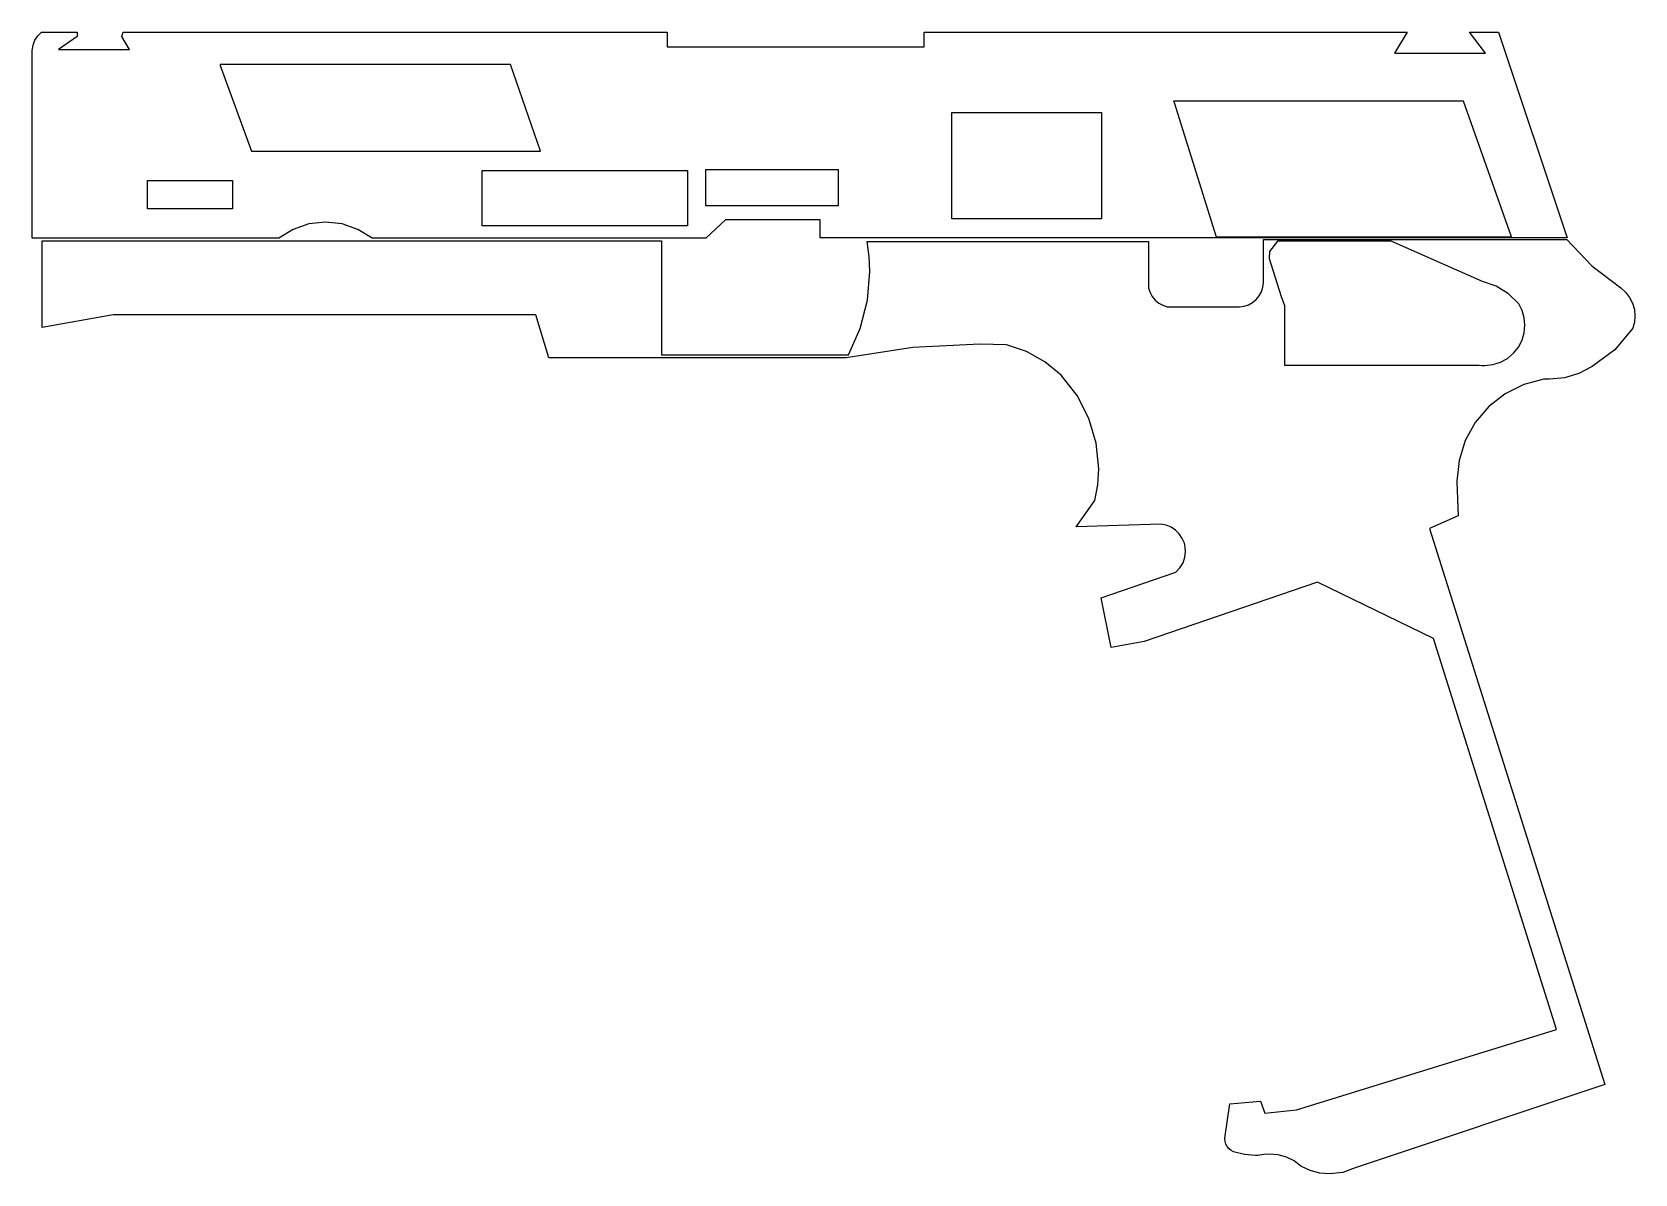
# Model space of a CAD drawing. Header units: millimetres. Extents: x 0 to 24.3, y 0 to 17.3.
import ezdxf

# ---------------------------------------------------------------- set-up
doc = ezdxf.new("R2010")
doc.units = ezdxf.units.MM

msp = doc.modelspace()

# ---------------------------------------------------------------- linework, layer by layer
for points in [[(0.143, 17.301), (0.685, 17.301), (0.685, 17.235), (0.4, 17.037), (1.475, 17.037), (1.358, 17.235), (1.38, 17.301), (9.622, 17.301), (9.622, 17.076), (13.515, 17.076), (13.515, 17.302), (20.835, 17.302), (20.644, 16.984), (22.02, 16.984), (21.778, 17.299), (22.217, 17.299), (23.257, 14.182), (11.942, 14.182), (11.942, 14.457), (10.508, 14.457), (10.208, 14.179), (5.151, 14.179), (4.936, 14.312), (4.696, 14.395), (4.445, 14.423), (4.194, 14.395), (3.954, 14.312), (3.739, 14.179), (0, 14.179), (0, 17.024), (0.015, 17.103), (0.044, 17.177), (0.088, 17.244)], [(2.849, 16.796), (3.326, 15.499), (7.705, 15.499), (7.247, 16.809), (2.849, 16.809)], [(13.933, 16.084), (16.204, 16.084), (16.204, 14.474), (13.933, 14.474)], [(17.303, 16.235), (17.941, 14.197), (22.414, 14.197), (21.686, 16.254), (17.294, 16.254)], [(6.817, 15.207), (9.93, 15.207), (9.93, 14.365), (6.817, 14.365)], [(10.209, 15.218), (12.211, 15.218), (12.211, 14.668), (10.209, 14.668)], [(1.749, 15.055), (3.037, 15.055), (3.037, 14.622), (1.749, 14.622)], [(16.916, 14.129), (16.916, 13.422), (16.938, 13.355), (16.972, 13.294), (17.016, 13.241), (17.07, 13.196), (17.131, 13.162), (17.197, 13.14), (18.292, 13.14), (18.362, 13.149), (18.43, 13.171), (18.492, 13.206), (18.546, 13.251), (18.591, 13.305), (18.626, 13.367), (18.648, 13.435), (18.657, 13.505), (18.657, 14.158), (23.254, 14.158), (23.632, 13.759), (24.07, 13.427), (24.144, 13.36), (24.204, 13.281), (24.248, 13.192), (24.276, 13.097), (24.285, 12.998), (24.277, 12.906), (24.254, 12.818), (23.981, 12.489), (23.638, 12.236), (23.437, 12.129), (23.218, 12.063), (22.992, 12.041), (22.948, 12.042), (22.905, 12.044), (22.601, 11.962), (22.318, 11.821), (22.07, 11.627), (21.866, 11.387), (21.714, 11.111), (21.62, 10.809), (21.588, 10.496), (21.588, 10.483), (21.608, 9.97), (21.172, 9.778), (23.831, 1.356), (20.046, 0.091), (19.859, 0.023), (19.661, 0), (19.509, 0.014), (19.362, 0.054), (19.224, 0.119), (19.12, 0.197), (19.004, 0.255), (18.878, 0.29), (18.749, 0.302), (18.66, 0.296), (18.573, 0.28), (18.538, 0.279), (18.369, 0.293), (18.205, 0.336), (18.168, 0.356), (18.135, 0.382), (18.109, 0.415), (18.089, 0.452), (18.077, 0.492), (18.072, 0.534), (18.073, 0.544), (18.148, 1.063), (18.611, 1.101), (18.677, 0.922), (19.158, 0.969), (23.095, 2.187), (21.235, 8.115), (19.473, 8.967), (16.848, 8.07), (16.347, 7.975), (16.196, 8.731), (17.329, 9.118), (17.391, 9.183), (17.438, 9.26), (17.467, 9.345), (17.476, 9.434), (17.472, 9.496), (17.458, 9.557), (17.426, 9.631), (17.381, 9.698), (17.324, 9.755), (17.256, 9.799), (17.182, 9.83), (17.103, 9.845), (15.818, 9.807), (16.103, 10.204), (16.146, 10.442), (16.16, 10.684), (16.123, 11.073), (16.013, 11.448), (15.835, 11.795), (15.593, 12.102), (15.345, 12.304), (15.065, 12.46), (14.762, 12.565), (14.361, 12.573), (13.343, 12.521), (12.335, 12.366), (7.832, 12.366), (7.635, 13.02), (1.23, 13.02), (0.154, 12.828), (0.154, 14.141), (9.537, 14.141), (9.537, 12.41), (12.37, 12.41), (12.548, 12.812), (12.656, 13.238), (12.693, 13.675), (12.683, 13.903), (12.654, 14.129)], [(21.977, 13.522), (20.59, 14.136), (18.869, 14.136), (18.749, 13.975), (18.744, 13.869), (18.927, 13.295), (18.977, 13.159), (18.977, 12.256), (21.925, 12.256), (21.967, 12.252), (22.009, 12.25), (22.13, 12.263), (22.246, 12.298), (22.352, 12.356), (22.446, 12.435), (22.521, 12.53), (22.575, 12.633), (22.608, 12.745), (22.619, 12.861), (22.608, 12.974), (22.577, 13.084), (22.526, 13.185), (22.369, 13.337), (22.183, 13.451)]]:
    msp.add_lwpolyline(points, close=True)

doc.saveas('drawing.dxf')
